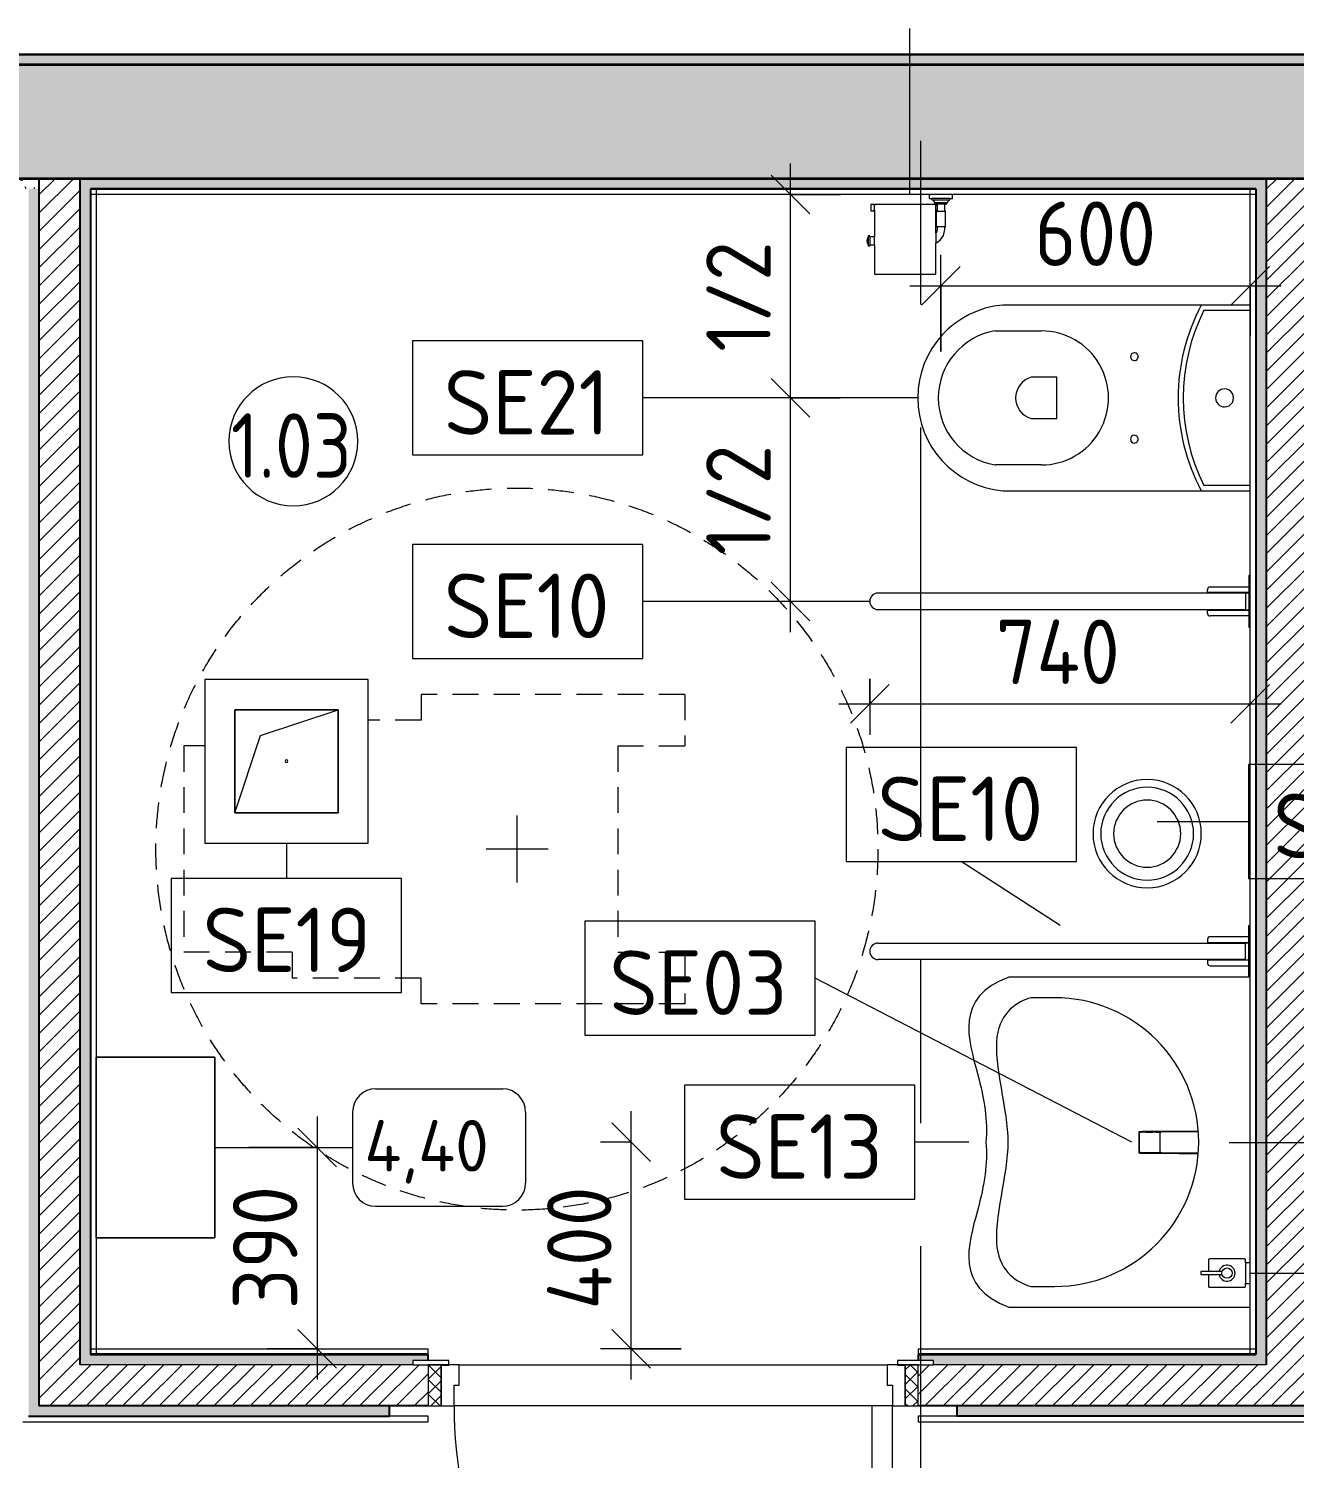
# Model space of a CAD drawing. Header units: millimetres. Extents: x 3991 to 282775, y -8553 to 29560.
# Drawn here: x 6280 to 8734, y 23048 to 25821 of the extents above; entities that cross this region are included whole.
import ezdxf

# ---------------------------------------------------------------- set-up
doc = ezdxf.new("R2010")
doc.units = ezdxf.units.MM
doc.linetypes.add('200_ШТРИХ__ш1_п0_6_', pattern=[80, 50, -30])
doc.linetypes.add('Осевая', pattern=[1587.5, 317.5, -238.125, 793.75, -238.125])
for name, color, linetype, lineweight, true_color in [('0-1', 7, 'Continuous', 9, 0x4994b4), ('A-DETL-GENF-1', 7, 'Continuous', 9, 0x4994b4), ('A-GENM-1', 7, 'Continuous', 9, 0x4994b4), ('A-WALL-1', 7, 'Continuous', 25, 0x3c3c3c), ('A-WALL-2', 7, 'Continuous', 35, 0x3c3c3c), ('A-WALL-FNSH-1', 7, 'Continuous', 15, 0x3c3c3c), ('P-SANR-FIXT-1', 7, 'Continuous', 15, 0x4994b4)]:
    doc.layers.add(name, color=color, linetype=linetype, lineweight=lineweight, true_color=true_color)
for name, color, linetype, lineweight in [('A-ANNO-DIMS', 7, 'Continuous', 9), ('A-ANNO-DIMS-50', 7, 'Continuous', 9), ('A-AREA-IDEN', 7, 'Continuous', 9), ('A-DOOR', 7, 'Continuous', 9), ('A-DOOR-1', 7, 'Continuous', 15), ('A-DOOR-FRAM', 7, 'Continuous', 15), ('A-DOOR-FRAM-1', 7, 'Continuous', 9), ('A-GENM', 7, 'Continuous', 9), ('A-WALL', 7, 'Continuous', 9), ('I-FURN', 7, 'Continuous', 9), ('I-FURN-1', 7, '200_ШТРИХ__ш1_п0_6_', 15), ('I-FURN-2', 7, '200_ШТРИХ__ш1_п0_6_', 9), ('I-FURN-IDEN', 7, 'Continuous', 9), ('I-WALL', 7, 'Continuous', 9), ('P-SANR-FIXT-IDEN', 7, 'Continuous', 9), ('Оси-2', 7, 'Осевая', 9)]:
    doc.layers.add(name, color=color, linetype=linetype, lineweight=lineweight)
doc.styles.add('GOST Common', font='GOST_Common.ttf', dxfattribs={"height": 100})
doc.styles.add('GOST Common_1', font='GOST_Common.ttf', dxfattribs={"height": 125})
doc.styles.add('GOST Common_2', font='GOST_Common.ttf', dxfattribs={"width": 0.9, "height": 125})
doc.styles.add('ISOCPEUR', font='isocpeur.ttf', dxfattribs={"width": 0.9, "height": 125})
doc.dimstyles.new('ISO-2_5_0_9К_БОЛЬШОЙ', dxfattribs={"dimscale": 304.8, "dimtxt": 124.497647, "dimasz": 0.246063, "dimexe": 0.19685, "dimexo": 0.492126, "dimgap": 0, "dimtad": 1, "dimdec": 0, "dimrnd": 10, "dimzin": 0, "dimdsep": 46, "dimtxsty": 'ISOCPEUR', "dimblk1": 'OBLIQUE', "dimblk2": 'OBLIQUE', "dimsah": 1, "dimcen": 0.09, "dimdle": 0.19685, "dimazin": 0, "dimtfac": 1, "dimtdec": 4, "dimtix": 1, "dimtmove": 0, "dimatfit": 3, "dimfxl": 1, "dimtvp": 1, "dimtolj": 1, "dimtzin": 0, "dimarcsym": 2})
pattern_1 = [(45, (0, 0), (-17.67767, 17.67767), [])]
pattern_2 = [(0, (0, 0), (60.96, 15.24), [5.029, -40.691, 5.029, -40.691, -243.84]), (0, (0, 0), (60.96, 15.24), [-91.44, 5.029, -86.411, 5.029, -40.691, -106.68]), (0, (0, 0), (60.96, 15.24), [-228.6, 5.029, -25.451, 5.029, -71.171]), (120, (22.86, 7.62), (-43.678227, 45.172909), [5.029, -40.691, 5.029, -40.691, -243.84]), (120, (22.86, 7.62), (-43.678227, 45.172909), [-91.44, 5.029, -86.411, 5.029, -40.691, -106.68]), (120, (22.86, 7.62), (-43.678227, 45.172909), [-228.6, 5.029, -25.451, 5.029, -71.171]), (240, (30.48, 38.1), (-17.281773, -60.412909), [5.029, -40.691, 5.029, -40.691, -243.84]), (240, (30.48, 38.1), (-17.281773, -60.412909), [-91.44, 5.029, -86.411, 5.029, -40.691, -106.68]), (240, (30.48, 38.1), (-17.281773, -60.412909), [-228.6, 5.029, -25.451, 5.029, -71.171])]

# ---------------------------------------------------------------- blocks, each defined once
blk = doc.blocks.new('110_Дверь_СКБ_1Ст_Внутренняя1 - Д-8т 950x2100h_СУ-31746493-Фрагмент 1_1')
at = {"layer": 'A-DOOR'}
h = blk.add_hatch(dxfattribs=at)
h.set_pattern_fill('FP_9', color=256, style=0, pattern_type=2)
h.set_pattern_definition([(135, (1826.41, 104.685), (-14.14214, -14.14214), []), (225, (1826.41, 104.685), (14.14214, -14.14214), [])])
h.paths.add_polyline_path([(487.5, 40), (462.5, 40), (462.5, -40), (487.5, -40)])
at = {"layer": 'A-DOOR-FRAM-1'}
h = blk.add_hatch(dxfattribs=at)
h.set_pattern_fill('FP_10', color=256, style=0, pattern_type=2)
h.set_pattern_definition([(45, (-296.384, 104.685), (-14.1421, 14.1421), []), (135, (-296.384, 104.685), (-14.1421, -14.1421), [])])
h.paths.add_polyline_path([(-437.5, 40), (-462.5, 40), (-462.5, -40), (-437.5, -40)])
at = {"layer": 'A-DOOR'}
blk.add_arc((-412.5, 40), 850, 360, 90, dxfattribs=at)
at = {"layer": 'A-DOOR-1'}
for p, q in [((-412.5, 890), (-412.5, 40)), ((-372.5, 890), (-412.5, 890)), ((-372.5, 40), (-372.5, 890)), ((-412.5, 40), (-372.5, 40))]:
    blk.add_line(p, q, dxfattribs=at)
at = {"layer": 'A-DOOR-FRAM'}
for p, q in [((-437.5, 40), (-462.5, 40)), ((-462.5, 40), (-462.5, -40)), ((-412.5, 40), (-437.5, 40)), ((-437.5, 40), (-437.5, -40)), ((-437.5, -40), (-437.5, 40)), ((-412.5, 0), (-412.5, 40)), ((437.5, 40), (437.5, 0)), ((462.5, 40), (437.5, 40)), ((462.5, -40), (462.5, 40)), ((487.5, 40), (462.5, 40)), ((462.5, 40), (462.5, -40)), ((487.5, -40), (487.5, 40)), ((-402.5, 0), (-412.5, 0)), ((-402.5, -40), (-402.5, 0)), ((437.5, 0), (427.5, 0)), ((427.5, 0), (427.5, -40)), ((-422.5, -40), (-492.5, -40)), ((-492.5, -40), (-492.5, -48)), ((-492.5, -48), (-422.5, -48)), ((-462.5, -40), (-437.5, -40)), ((-422.5, -39), (-437.5, -39)), ((-437.5, -39), (-437.5, -40)), ((-437.5, -40), (-402.5, -40)), ((-437.5, -40), (-422.5, -40)), ((-422.5, -40), (-422.5, -39)), ((-422.5, -48), (-422.5, -40)), ((427.5, -40), (462.5, -40)), ((462.5, -39), (447.5, -39)), ((447.5, -39), (447.5, -40)), ((447.5, -40), (462.5, -40)), ((517.5, -40), (447.5, -40)), ((447.5, -40), (447.5, -48)), ((447.5, -48), (517.5, -48)), ((462.5, -40), (462.5, -39)), ((462.5, -40), (487.5, -40)), ((517.5, -48), (517.5, -40))]:
    blk.add_line(p, q, dxfattribs=at)
blk = doc.blocks.new('132_МГН_Поручень для унитаза_тип откидной - ПР 1Р-18611699-Фрагмент 1_1')
at = {"layer": 'A-GENM-1'}
for p, q in [((-16, 722), (-16, 9.5)), ((16, 9.5), (16, 722)), ((-28.2, 3), (-28.2, 78)), ((-23.2, 83), (-17, 83)), ((-17, 83), (-17, 3)), ((17, 83), (23.2, 83)), ((17, 3), (17, 83)), ((28.2, 78), (28.2, 3)), ((-50, 3), (-50, 0)), ((50, 3), (-50, 3)), ((-17, 3), (-28.2, 3)), ((-16, 9.5), (-16.6, 8.9)), ((-16.6, 8.9), (-16.6, 4.2)), ((16, 9.5), (-16, 9.5)), ((16, 9.5), (16.6, 8.9)), ((16.6, 8.9), (16.6, 4.2)), ((28.2, 3), (17, 3)), ((50, 0), (50, 3))]:
    blk.add_line(p, q, dxfattribs=at)
for centre, radius, start, end in [((0, 722), 16, 90, 180), ((0, 722), 16, 0, 90), ((-23.2, 78), 5, 90, 180), ((23.2, 78), 5, 0, 90), ((-15.3, 4.2), 1.24, 180, 270), ((15.3, 4.2), 1.24, 270, 360)]:
    blk.add_arc(centre, radius, start, end, dxfattribs=at)
blk = doc.blocks.new('GM_Отверстие прямоугольное _в плите_ - Отверстие-V10-Фрагмент 1_1')
at = {"layer": 'A-GENM'}
for p, q in [((-100, -100), (-100, 100)), ((-100, 100), (100, 100)), ((100, 100), (-100, 100)), ((-100, 100), (-100, -100)), ((-50, 50), (100, 100)), ((100, 100), (100, -100)), ((100, -100), (100, 100)), ((-100, -100), (-50, 50)), ((100, -100), (-100, -100)), ((-100, -100), (100, -100))]:
    blk.add_line(p, q, dxfattribs=at)
for start, end in [(360, 180), (180, 360)]:
    blk.add_arc((0, 0), 2.5, start, end, dxfattribs=at)
blk = doc.blocks.new('FRT_2D_Символ _разворот МГН_1 - D1_4_Символ доступности разворота МГН _360__-18618045-Фрагмент 1_1')
at = {"layer": 'I-FURN'}
for p, q in [((0, 60.4), (0, -59.6)), ((-65, 0), (65, 0))]:
    blk.add_line(p, q, dxfattribs=at)
at = {"layer": 'I-FURN-1'}
for p, q in [((-300, 325.4), (-300, -185.8)), ((-300, 325.4), (-200, 325.4)), ((-200, 195.4), (-200, 325.4)), ((200, 325.4), (300, 325.4)), ((200, 195.4), (200, 325.4)), ((300, 325.4), (300, -185.8)), ((-200, 195.4), (200, 195.4)), ((-300, -185.8), (-250, -185.8)), ((-250, -185.8), (-250, -288.4)), ((300, -185.8), (250, -185.8)), ((250, -185.8), (250, -435.8)), ((200, -435.8), (250, -435.8)), ((200, -435.8), (200, -645.8)), ((-200, -605.4), (-200, -645.8)), ((-200, -645.8), (200, -645.8))]:
    blk.add_line(p, q, dxfattribs=at)
at = {"layer": 'I-FURN-2'}
blk.add_circle((0, 0), 700, dxfattribs=at)
blk = doc.blocks.new('WC Seat_2 with Cistern-Wall Based - SE21-33486978-Фрагмент 1_1')
at = {"layer": 'P-SANR-FIXT-1'}
for p, q in [((-5, 410.5), (-5, 500.5)), ((255, 500.5), (255, 410.5)), ((-55, 485.5), (-55, 100.5)), ((305, 100.5), (305, 485.5)), ((85, 430.5), (85, 380.5)), ((165, 380.5), (165, 430.5)), ((85, 380.5), (165, 380.5)), ((-55, 100.5), (-55, 5.5)), ((-45, 5.5), (-45, 95.6)), ((295, 95.6), (295, 5.5)), ((305, 5.5), (305, 100.5))]:
    blk.add_line(p, q, dxfattribs=at)
for centre, radius, start, end in [((125, 469.8), 180.7, 4.9791, 175.0209), ((125, 478.7), 131.8, 9.5273, 170.4727), ((125, 418.8), 41.7, 16.2602, 163.7398), ((125, 410.5), 130, 180, 360), ((45, 230.5), 7.5, 0, 180), ((45, 230.5), 7.5, 180, 360), ((205, 230.5), 7.5, 0, 180), ((205, 230.5), 7.5, 180, 360), ((125, -237), 382.5, 61.9275, 118.0725), ((125, -247), 382.5, 63.6122, 116.3878), ((125, 55.5), 17.5, 0, 180), ((125, 55.5), 17.5, 180, 360)]:
    blk.add_arc(centre, radius, start, end, dxfattribs=at)
blk = doc.blocks.new('мусорная корзина - Round_ Metal-30590745-Фрагмент 1_1')
at = {"layer": 'P-SANR-FIXT-1'}
for radius, start, end in [(105, 0, 180), (90, 360, 180), (65, 0, 180), (105, 180, 360), (90, 180, 360), (65, 180, 360)]:
    blk.add_arc((0, 0), radius, start, end, dxfattribs=at)
blk = doc.blocks.new('TOY_Диспансер мыло - Дозатор Elegance new 11654 019001 хром-30593950-Фрагмент 1_1')
at = {"layer": 'A-GENM-1'}
for p, q in [((97.5, 84.7), (97.5, 17)), ((122.2, 86.7), (99.5, 86.7)), ((122.2, 86.7), (102.9, 86.7)), ((127.9, 101.6), (122.2, 101.6)), ((122.2, 101.6), (122.2, 86.7)), ((122.2, 87.7), (122.2, 60.3)), ((127.9, 86.7), (127.9, 101.6)), ((127.9, 60.3), (127.9, 87.7)), ((146.9, 86.7), (127.9, 86.7)), ((150.5, 86.7), (127.9, 86.7)), ((152.5, 17), (152.5, 84.7)), ((99.5, 15), (105, 15)), ((145, 15), (105, 15)), ((105, 15), (105, 5.5)), ((145, 5.5), (145, 15)), ((145, 15), (150.5, 15))]:
    blk.add_line(p, q, dxfattribs=at)
blk.add_circle((125, 50.7), 10, dxfattribs=at)
for centre, radius, start, end in [((99.5, 84.7), 2, 90, 180), ((150.5, 84.7), 2, 360, 90), ((125, 50.7), 15.7, 100.4353, 79.365), ((99.5, 17), 2, 180, 270), ((150.5, 17), 2, 270, 360)]:
    blk.add_arc(centre, radius, start, end, dxfattribs=at)
blk = doc.blocks.new('смеситель для раковины - Default-30607276-Фрагмент 1_1')
at = {"layer": '0-1'}
for p, q in [((-20.4, -97.4), (-20.3, -110)), ((20.3, -110), (20.4, -97.4)), ((-19.8, -111.8), (19.8, -111.8)), ((-19.8, -151.6), (19.7, -151.6))]:
    blk.add_line(p, q, dxfattribs=at)
at = {"layer": '0-1', "flags": 128}
for points in [[(-21.1, -37.8), (-21.1, -63.3), (-21.1, -93.2)], [(21.1, -37.8), (21, -77.4), (21, -111.4)], [(20.8, -150.6), (20.7, -150.2), (20.7, -148.7), (20.8, -147.4), (20.8, -146.2), (20.9, -129.6), (21.1, -62.9), (21.1, -88)], [(-20.7, -150.6), (-20.7, -150.2), (-20.7, -149.2), (-20.7, -148.3), (-20.7, -146.9), (-20.7, -145.4), (-20.8, -134.7), (-21.1, -93.2)], [(20.9, -146.2), (20.9, -147.7), (20.8, -148.8), (20.8, -149.8), (20.8, -150.4), (20.7, -151.2), (20.5, -151.4), (20.3, -151.5), (20.1, -151.6), (19.7, -151.6)]]:
    blk.add_lwpolyline(points, dxfattribs=at)
at = {"layer": 'P-SANR-FIXT-1'}
for p, q in [((-21, -151.6), (-21, -37.8)), ((21, -37.8), (21, -151.6)), ((20, -108.6), (20, -111.3)), ((-19.8, -111.9), (-19.7, -144)), ((19.7, -144), (19.8, -111.9)), ((20, -126.2), (19.9, -131)), ((19.9, -133.6), (19.9, -136.7)), ((20, -113.5), (20, -115.7)), ((21, -151.6), (-21, -151.6)), ((19.9, -140.7), (19.9, -143.1))]:
    blk.add_line(p, q, dxfattribs=at)
at = {"layer": 'P-SANR-FIXT-1', "flags": 128}
for points in [[(-21.1, -88.1), (-20.9, -138.9), (-20.9, -145.3), (-20.8, -150.2), (-20.7, -149.4), (-20.7, -143.7), (-20.8, -118.3), (-21, -67.6), (-21.1, -42.2), (-21.1, -37.8)], [(21.1, -37.8), (21.1, -42.2), (21, -67.6), (20.8, -118.3), (20.7, -143.7), (20.7, -149.4), (20.8, -150.2), (20.9, -145.3), (20.9, -138.9), (21.1, -88.1)], [(-20, -119.8), (-20, -111), (-20, -109.4)], [(-19.9, -138.3), (-19.9, -133.8), (-19.9, -125.8)], [(20, -117.9), (20, -119.9), (20, -123.6)]]:
    blk.add_lwpolyline(points, dxfattribs=at)
at = {"layer": 'P-SANR-FIXT-1'}
for centre, major_axis, ratio, start_param, end_param in [((-19.8, -109.7), (0.5, 0.002), 0.095848, 1.570429, 2.347364), ((19.8, -109.7), (-0.5, 0.002), 0.095846, 3.935935, 4.712983)]:
    blk.add_ellipse(centre, major_axis=major_axis, ratio=ratio, start_param=start_param, end_param=end_param, dxfattribs=at)
for points, knots in [([(-21.4, -37.6), (-21.4, -38.2), (-21.4, -39.9), (-21.3, -42.6), (-21.3, -45.9), (-21.3, -49.3), (-21.3, -52.8), (-21.2, -55.7), (-21.2, -58), (-21.2, -59.8), (-21.2, -61.5), (-21.2, -63.9), (-21.2, -66.8), (-21.2, -70.4), (-21.2, -73.9), (-21.1, -77.5), (-21.1, -82.2), (-21.1, -85.7), (-21.1, -88.1)], [0.3936565, 0.3936565, 0.3936565, 0.3936565, 0.4166667, 0.4583333, 0.5, 0.5416667, 0.5833333, 0.625, 0.6458333, 0.6666667, 0.6875, 0.7083333, 0.75, 0.7916667, 0.8333333, 0.875, 0.9166667, 1, 1, 1, 1]), ([(-20.9, -37.8), (-20.9, -38.4), (-20.9, -39.8), (-20.9, -41.4), (-20.8, -42.8), (-20.8, -44.1), (-20.8, -45.8), (-20.8, -48.6), (-20.7, -53.5), (-20.6, -60.7), (-20.6, -68.9), (-20.5, -76.5), (-20.5, -85.7), (-20.4, -92.7), (-20.4, -97.4)], [0.25, 0.25, 0.25, 0.25, 0.2777778, 0.3055556, 0.3194444, 0.3333333, 0.3611111, 0.3888889, 0.4444444, 0.5555556, 0.6666667, 0.75, 0.8333333, 1, 1, 1, 1]), ([(20.4, -97.4), (20.4, -91.1), (20.5, -81.8), (20.6, -69.7), (20.7, -60), (20.7, -52.6), (20.8, -47.4), (20.8, -45.2), (20.8, -43.5), (20.9, -41.8), (20.9, -40), (20.9, -38.5), (20.9, -37.9)], [0, 0, 0, 0, 0.2222222, 0.3333333, 0.4444444, 0.5833333, 0.6180556, 0.6527778, 0.6701389, 0.6875, 0.7222222, 0.7487078, 0.7487078, 0.7487078, 0.7487078]), ([(21.1, -88.1), (21.1, -85.1), (21.1, -80.6), (21.2, -74.5), (21.2, -69.9), (21.2, -65.1), (21.2, -60), (21.2, -55.1), (21.3, -50.9), (21.3, -47.5), (21.3, -44.7), (21.3, -42.6), (21.4, -41), (21.4, -39.8), (21.4, -38.7), (21.4, -38), (21.4, -37.7)], [0, 0, 0, 0, 0.0714286, 0.1071429, 0.1428571, 0.1785714, 0.2142857, 0.25, 0.2857143, 0.3214286, 0.3571429, 0.3928571, 0.4107143, 0.4285714, 0.4464286, 0.4642857, 0.4642857, 0.4642857, 0.4642857]), ([(-19.8, -109.7), (-19.8, -110.1), (-19.8, -110.9), (-19.8, -111.7), (-19.8, -111.8), (-19.8, -111.8)], [0, 0, 0, 0, 0.2, 0.4, 0.5304452, 0.5304452, 0.5304452, 0.5304452]), ([(19.8, -111.8), (19.8, -111.8), (19.8, -111.7), (19.8, -110.9), (19.8, -110.1), (19.8, -109.7)], [0.4695252, 0.4695252, 0.4695252, 0.4695252, 0.6, 0.8, 1, 1, 1, 1]), ([(-19.8, -151.6), (-19.8, -151.6), (-19.8, -151.4), (-19.8, -149.9), (-19.9, -148), (-19.9, -147.3)], [0.5274141, 0.5274141, 0.5274141, 0.5274141, 0.6, 0.8, 0.9038771, 0.9038771, 0.9038771, 0.9038771]), ([(-19.7, -144), (-19.7, -145.5), (-19.7, -148.5), (-19.7, -151.2), (-19.7, -151.6), (-19.8, -151.6)], [0, 0, 0, 0, 0.2, 0.4, 0.5271653, 0.5271653, 0.5271653, 0.5271653]), ([(19.7, -151.6), (19.7, -151.6), (19.7, -151.6), (19.7, -151.2), (19.7, -150), (19.7, -148.3), (19.7, -146.2), (19.7, -144.8), (19.7, -144)], [0.4725879, 0.4725879, 0.4725879, 0.4725879, 0.5, 0.6, 0.7, 0.8, 0.9, 1, 1, 1, 1]), ([(19.9, -147.4), (19.9, -148), (19.8, -149.3), (19.8, -150.7), (19.8, -151.5), (19.8, -151.6), (19.7, -151.6)], [0.1, 0.1, 0.1, 0.1, 0.2, 0.3, 0.4, 0.4724791, 0.4724791, 0.4724791, 0.4724791])]:
    blk.add_open_spline(points, degree=3, knots=knots, dxfattribs=at)
for points in [[(-20.8, -88.2), (-20.7, -88.2), (-20.6, -88.2), (-20.5, -88.2)], [(-19.8, -110.9), (-19.8, -110.6), (-19.8, -110.3), (-19.8, -110)], [(19.8, -110), (19.8, -110.3), (19.8, -110.6), (19.8, -110.9)], [(20.7, -87.3), (20.7, -87.4), (20.7, -87.5), (20.6, -87.8), (20.5, -87.9), (20.5, -88)], [(-19.8, -111.8), (-19.8, -111.8), (-19.8, -111.8), (-19.8, -111.8)], [(19.8, -111.8), (19.8, -111.8), (19.8, -111.8), (19.8, -111.8)]]:
    blk.add_open_spline(points, degree=3, dxfattribs=at)
blk = doc.blocks.new('SND_Умывальник МГН_Jika - гибкая подводка_ 640х550х165 PN6_3_ ХВ_ГВ накидная гайка BP DN15_ К-гл_кон_ П DN 50-30756074-Фрагмент 1_1')
at = {"layer": 'P-SANR-FIXT-1'}
for p, q in [((-320, 468), (-320, 0)), ((320, 0), (320, 468)), ((-280, 425), (-280, 380)), ((280, 380), (280, 425))]:
    blk.add_line(p, q, dxfattribs=at)
blk.add_arc((0, 380), 280, 180, 360, dxfattribs=at)
for points, knots in [([(0, 512.9), (-41.2, 508.8), (-131.1, 523.5), (-281.1, 574.8), (-320, 468)], [-0.715552, -0.715552, -0.715552, -0.715552, -0.3972744, 0, 0, 0, 0]), ([(320, 468), (281.1, 574.8), (131.1, 523.5), (41.2, 508.8), (0, 512.9)], [-0.715552, -0.715552, -0.715552, -0.715552, -0.3182776, 0, 0, 0, 0]), ([(0, 470), (-61.7, 470), (-229.3, 523.4), (-272.8, 450.8), (-280, 425)], [0, 0, 0, 0, 0.3523534, 0.6664917, 0.6664917, 0.6664917, 0.6664917]), ([(280, 425), (272.8, 450.8), (229.3, 523.4), (61.7, 470), (0, 470)], [0, 0, 0, 0, 0.3141383, 0.6664917, 0.6664917, 0.6664917, 0.6664917])]:
    blk.add_open_spline(points, degree=3, knots=knots, dxfattribs=at)
blk = doc.blocks.new('132_МГН_Поручень для унитаза_тип откидной - ПР 1Р-18619933-Фрагмент 1_1')
at = {"layer": 'A-GENM-1'}
for p, q in [((-50, -3), (-50, 0)), ((50, 0), (50, -3)), ((50, -3), (-50, -3)), ((-17, -3), (-28.2, -3)), ((-28.2, -3), (-28.2, -78)), ((-17, -83), (-17, -3)), ((-16.6, -8.9), (-16.6, -4.2)), ((-16, -9.5), (-16.6, -8.9)), ((-16, -722), (-16, -9.5)), ((16, -9.5), (-16, -9.5)), ((16, -9.5), (16.6, -8.9)), ((16, -9.5), (16, -722)), ((16.6, -8.9), (16.6, -4.2)), ((28.2, -3), (17, -3)), ((17, -3), (17, -83)), ((28.2, -78), (28.2, -3)), ((-23.2, -83), (-17, -83)), ((17, -83), (23.2, -83))]:
    blk.add_line(p, q, dxfattribs=at)
for centre, radius, start, end in [((-15.3, -4.2), 1.24, 90, 180), ((15.3, -4.2), 1.24, 0, 90), ((-23.2, -78), 5, 180, 270), ((23.2, -78), 5, 270, 360), ((0, -722), 16, 180, 270), ((0, -722), 16, 270, 360)]:
    blk.add_arc(centre, radius, start, end, dxfattribs=at)
blk = doc.blocks.new('Plumbing_Drainage_hansgrohe_56248XXX-RainDrain-Point-Complete-set-po - 800 Stainless Steel Optic-30807005-Фрагмент 1_1')
at = {"layer": 'A-DETL-GENF-1'}
for p, q in [((158.5, 158.5), (-158.5, 158.5)), ((-158.5, 158.5), (-158.5, -158.5)), ((158.5, -158.5), (158.5, 158.5)), ((-158.5, -158.5), (158.5, -158.5))]:
    blk.add_line(p, q, dxfattribs=at)
blk = doc.blocks.new('Sanitary_Toilet-Accessories_Gessi_Wall-mounted-paper-roll-holder-65449 - Chrome-30916167-Фрагмент 1_1')
at = {"layer": 'A-DETL-GENF-1'}
for p, q in [((7913, 25479.3), (7913, 25467.3)), ((7919.5, 25479.3), (7913, 25479.3)), ((7919.5, 25477.3), (7919.5, 25479.3)), ((7919.5, 25477.3), (7919.5, 25469.3)), ((7920.5, 25477.3), (7919.5, 25477.3)), ((7920.5, 25479.3), (7920.5, 25477.3)), ((8039.5, 25479.3), (7920.5, 25479.3)), ((7920.5, 25469.3), (7920.5, 25477.3)), ((8026.5, 25499), (8026.5, 25491)), ((8026.5, 25491), (8031.5, 25491)), ((8066.5, 25491), (8031.5, 25491)), ((8031.5, 25491), (8031.5, 25488.5)), ((8031.5, 25488.5), (8066.5, 25488.5)), ((8031.5, 25488.5), (8033.2, 25487.8)), ((8033.2, 25487.8), (8034.7, 25486.4)), ((8034.7, 25486.4), (8035.7, 25484.5)), ((8035.7, 25484.5), (8036, 25482.5)), ((8036, 25482.5), (8038, 25482.5)), ((8060, 25482.5), (8038, 25482.5)), ((8038, 25482.5), (8038, 25480)), ((8038, 25480), (8041.5, 25480)), ((8058, 25480), (8039.5, 25480)), ((8039.5, 25477.3), (8039.5, 25479.3)), ((8039.5, 25469.3), (8039.5, 25477.3)), ((8041.5, 25477.3), (8039.5, 25477.3)), ((8041.5, 25480), (8041.5, 25477.3)), ((8041.5, 25477.3), (8041.5, 25469.3)), ((8056.5, 25480), (8060, 25480)), ((8056.5, 25466.5), (8056.5, 25480)), ((8060, 25482.5), (8062, 25482.5)), ((8060, 25480), (8060, 25482.5)), ((8062, 25482.5), (8062.3, 25484.5)), ((8062.3, 25484.5), (8063.3, 25486.4)), ((8063.3, 25486.4), (8064.8, 25487.8)), ((8064.8, 25487.8), (8066.5, 25488.5)), ((8066.5, 25491), (8071.5, 25491)), ((8066.5, 25488.5), (8066.5, 25491)), ((8071.5, 25491), (8071.5, 25499)), ((7913, 25467.3), (7919.5, 25467.3)), ((7919.5, 25469.3), (7920.5, 25469.3)), ((7919.5, 25467.3), (7919.5, 25469.3)), ((7920.5, 25469.3), (7920.5, 25416.5)), ((8039.5, 25424.1), (8039.5, 25469.3)), ((8039.5, 25469.3), (8041.5, 25469.3)), ((8040, 25466.5), (8040, 25436.5)), ((8041.5, 25466.5), (8040, 25466.5)), ((8041.5, 25469.3), (8041.5, 25466.5)), ((8041.5, 25466.5), (8056.5, 25466.5)), ((8058, 25466.5), (8056.5, 25466.5)), ((8058, 25436.5), (8058, 25466.5)), ((8040.4, 25425.5), (8039.5, 25424.1)), ((8039.5, 25424.1), (8039.5, 25404.6)), ((8040, 25436.5), (8041.5, 25436.5)), ((8041.5, 25431), (8040.4, 25425.5)), ((8056.5, 25436.5), (8041.5, 25436.5)), ((8041.5, 25436.5), (8041.5, 25431)), ((8054.3, 25419.7), (8056.5, 25431)), ((8056.5, 25436.5), (8058, 25436.5)), ((8056.5, 25431), (8056.5, 25436.5)), ((7906.1, 25413), (7905.5, 25409)), ((7905.5, 25409), (7906.1, 25405)), ((7908, 25416.5), (7906.1, 25413)), ((7906.1, 25405), (7908, 25401.5)), ((7908, 25418.5), (7908, 25416.5)), ((7911.5, 25418.5), (7908, 25418.5)), ((7908, 25416.5), (7908, 25401.5)), ((7908, 25401.5), (7908, 25399.5)), ((7908, 25399.5), (7911.5, 25399.5)), ((7911.5, 25416.5), (7911.5, 25418.5)), ((7911.5, 25416.5), (7911.5, 25401.5)), ((7920.5, 25416.5), (7911.5, 25416.5)), ((7911.5, 25401.5), (7920.5, 25401.5)), ((7911.5, 25399.5), (7911.5, 25401.5)), ((7920.5, 25401.5), (7920.5, 25416.5)), ((7920.5, 25401.5), (7920.5, 25344.4)), ((8039.5, 25404.6), (8047.9, 25410.1)), ((8039.5, 25344.4), (8039.5, 25404.6)), ((8047.9, 25410.1), (8054.3, 25419.7)), ((7920.5, 25344.4), (7921.8, 25344.3)), ((7921.8, 25344.3), (8037.9, 25344.3)), ((8037.9, 25344.3), (8039.5, 25344.4))]:
    blk.add_line(p, q, dxfattribs=at)
blk = doc.blocks.new('DIMBLOCK2-Фрагмент 1_1')
at = {"layer": 'A-ANNO-DIMS-50'}
for p, q in [((6839.5, 23711), (6839.5, 23201)), ((6707.2, 23651), (6899.5, 23651)), ((6839.5, 23651), (6707.2, 23651)), ((6742.5, 23261), (6899.5, 23261)), ((6839.5, 23261), (6742.5, 23261))]:
    blk.add_line(p, q, dxfattribs=at)
at = {"layer": 'A-ANNO-DIMS-50', "lineweight": 20}
for p, q in [((6839.5, 23651), (6802, 23688.5)), ((6839.5, 23651), (6877, 23613.5)), ((6839.5, 23261), (6802, 23298.5)), ((6839.5, 23261), (6877, 23223.5))]:
    blk.add_line(p, q, dxfattribs=at)
at = {"layer": 'A-ANNO-DIMS-50', "color": 0, "insert": (6676.2, 23337.5), "char_height": 125, "width": 284.429, "attachment_point": 1, "rotation": 90, "line_spacing_factor": 1.149209, "style": 'ISOCPEUR'}
blk.add_mtext('390', dxfattribs=at)
blk = doc.blocks.new('_Oblique')
at = {"color": 0, "linetype": 'ByBlock', "lineweight": -2}
blk.add_line((-0.5, -0.5), (0.5, 0.5), dxfattribs=at)
blk = doc.blocks.new('Марка_Мебель - В прямоуг_Balcon_Марка-25523697-Фрагмент 1_1')
at = {"layer": 'I-FURN-IDEN'}
for p, q in [((-2.455, 2.278), (2.455, 2.278)), ((-3.355, 1.378), (-3.355, -1.384)), ((3.355, 1.378), (3.355, -1.378)), ((-2.461, -2.278), (2.455, -2.278))]:
    blk.add_line(p, q, dxfattribs=at)
for centre, radius, start, end in [((-2.455, 1.378), 0.9, 90, 180), ((2.455, 1.378), 0.9, 0, 90), ((-2.461, -1.384), 0.893, 180, 270), ((2.455, -1.378), 0.9, 270, 0)]:
    blk.add_arc(centre, radius, start, end, dxfattribs=at)
blk = doc.blocks.new('М_сантехническая_рамка1 - В рамке-30590747-Фрагмент 1_1')
at = {"layer": 'P-SANR-FIXT-IDEN'}
for p, q in [((4.293, 2.24), (-4.639, 2.24)), ((-4.639, 2.24), (-4.639, -2.178)), ((4.293, -2.178), (4.293, 2.24)), ((-4.639, -2.178), (4.293, -2.178))]:
    blk.add_line(p, q, dxfattribs=at)
blk = doc.blocks.new('DIMBLOCK3-Фрагмент 1_1')
at = {"layer": 'A-ANNO-DIMS-50', "lineweight": 20}
for p, q in [((7757.3, 25104.5), (7719.8, 25142)), ((7757.3, 25104.5), (7794.8, 25067)), ((7757.3, 24710), (7719.8, 24747.5)), ((7757.3, 24710), (7794.8, 24672.5))]:
    blk.add_line(p, q, dxfattribs=at)
at = {"layer": 'A-ANNO-DIMS-50'}
for p, q in [((7853.9, 25104.5), (7697.3, 25104.5)), ((7757.3, 24650), (7757.3, 25104.5)), ((7757.3, 25104.5), (7853.9, 25104.5)), ((7761, 24710), (7697.3, 24710)), ((7757.3, 24710), (7761, 24710))]:
    blk.add_line(p, q, dxfattribs=at)
at = {"layer": 'A-ANNO-DIMS-50', "color": 0, "insert": (7594, 24799.5), "char_height": 125, "width": 258.572, "attachment_point": 1, "rotation": 90, "line_spacing_factor": 1.149209, "style": 'ISOCPEUR'}
blk.add_mtext('1/2', dxfattribs=at)
blk = doc.blocks.new('DIMBLOCK4-Фрагмент 1_1')
at = {"layer": 'A-ANNO-DIMS-50', "lineweight": 20}
for p, q in [((7757.3, 25499), (7719.8, 25536.5)), ((7757.3, 25499), (7794.8, 25461.5)), ((7757.3, 25104.5), (7719.8, 25142)), ((7757.3, 25104.5), (7794.8, 25067))]:
    blk.add_line(p, q, dxfattribs=at)
at = {"layer": 'A-ANNO-DIMS-50'}
for p, q in [((7757.3, 25104.5), (7757.3, 25559)), ((7854.3, 25499), (7697.3, 25499)), ((7757.3, 25499), (7854.3, 25499)), ((7853.9, 25104.5), (7697.3, 25104.5)), ((7757.3, 25104.5), (7853.9, 25104.5))]:
    blk.add_line(p, q, dxfattribs=at)
at = {"layer": 'A-ANNO-DIMS-50', "color": 0, "insert": (7594, 25194), "char_height": 125, "width": 258.572, "attachment_point": 1, "rotation": 90, "line_spacing_factor": 1.149209, "style": 'ISOCPEUR'}
blk.add_mtext('1/2', dxfattribs=at)
blk = doc.blocks.new('Марка_Помещения - Номер-25198446-Фрагмент 1_1')
at = {"layer": 'A-AREA-IDEN'}
for start, end in [(360, 180), (180, 360)]:
    blk.add_arc((0, 0), 2.5, start, end, dxfattribs=at)
blk = doc.blocks.new('DIMBLOCK5-Фрагмент 1_1')
at = {"layer": 'A-ANNO-DIMS-50'}
for p, q in [((8649, 24510), (8649, 24571.4)), ((7911, 24560), (7911, 24451.4)), ((7911, 24511.4), (7911, 24560)), ((7851, 24511.4), (8709, 24511.4)), ((8649, 24511.4), (8649, 24510))]:
    blk.add_line(p, q, dxfattribs=at)
at = {"layer": 'A-ANNO-DIMS-50', "lineweight": 20}
for p, q in [((7911, 24511.4), (7948.5, 24548.9)), ((8649, 24511.4), (8686.5, 24548.9)), ((7911, 24511.4), (7873.5, 24473.9)), ((8649, 24511.4), (8611.5, 24473.9))]:
    blk.add_line(p, q, dxfattribs=at)
at = {"layer": 'A-ANNO-DIMS-50', "color": 0, "insert": (8155.5, 24674.7), "char_height": 125, "width": 298.794, "attachment_point": 1, "line_spacing_factor": 1.149209, "style": 'ISOCPEUR'}
blk.add_mtext('740', dxfattribs=at)
blk = doc.blocks.new('DIMBLOCK6-Фрагмент 1_1')
at = {"layer": 'A-ANNO-DIMS-50'}
for p, q in [((7448.7, 23201), (7448.7, 23721.6)), ((7449, 23661.6), (7388.7, 23661.6)), ((7448.7, 23661.6), (7449, 23661.6)), ((7545.6, 23261), (7388.7, 23261)), ((7448.7, 23261), (7545.6, 23261))]:
    blk.add_line(p, q, dxfattribs=at)
at = {"layer": 'A-ANNO-DIMS-50', "lineweight": 20}
for p, q in [((7448.7, 23661.6), (7411.2, 23699.1)), ((7448.7, 23661.6), (7486.2, 23624.1)), ((7448.7, 23261), (7411.2, 23298.5)), ((7448.7, 23261), (7486.2, 23223.5))]:
    blk.add_line(p, q, dxfattribs=at)
at = {"layer": 'A-ANNO-DIMS-50', "color": 0, "insert": (7285.4, 23336.8), "char_height": 125, "width": 298.794, "attachment_point": 1, "rotation": 90, "line_spacing_factor": 1.149209, "style": 'ISOCPEUR'}
blk.add_mtext('400', dxfattribs=at)
blk = doc.blocks.new('DIMBLOCK7-Фрагмент 1_1')
at = {"layer": 'A-ANNO-DIMS-50'}
for p, q in [((8049, 25194.3), (8049, 25382.1)), ((8649, 25225.1), (8649, 25382.1)), ((7989, 25322.1), (8709, 25322.1)), ((8049, 25322.1), (8049, 25194.3)), ((8649, 25322.1), (8649, 25225.1))]:
    blk.add_line(p, q, dxfattribs=at)
at = {"layer": 'A-ANNO-DIMS-50', "lineweight": 20}
for p, q in [((8049, 25322.1), (8086.5, 25359.6)), ((8649, 25322.1), (8686.5, 25359.6)), ((8049, 25322.1), (8011.5, 25284.6)), ((8649, 25322.1), (8611.5, 25284.6))]:
    blk.add_line(p, q, dxfattribs=at)
at = {"layer": 'A-ANNO-DIMS-50', "color": 0, "insert": (8230.5, 25485.4), "char_height": 125, "width": 284.429, "attachment_point": 1, "line_spacing_factor": 1.149209, "style": 'ISOCPEUR'}
blk.add_mtext('600', dxfattribs=at)

msp = doc.modelspace()

# ---------------------------------------------------------------- hatches: boundary and pattern name
at = {"layer": 'I-WALL'}
h = msp.add_hatch(dxfattribs=at)
h.set_pattern_fill('FP_13', color=256, style=0, pattern_type=2)
h.set_pattern_definition(pattern_2)
h.paths.add_polyline_path([(9500, 25750), (9500, 25770), (5714.7, 25770), (5714.7, 25750), (9204, 25750)])
h = msp.add_hatch(dxfattribs=at)
h.set_pattern_fill('FP_4', color=256, style=0, pattern_type=2)
h.set_pattern_definition([(45, (0, 0), (-28.51196, 28.51196), []), (45, (28.51, 0), (-28.51196, 28.51196), [50.403, -10.081, 1.676, -8.404])])
h.paths.add_polyline_path([(9510, 25530), (9710, 25530), (9710, 25750), (5714.7, 25750), (5714.7, 25530), (9204, 25530)])
h = msp.add_hatch(dxfattribs=at)
h.set_pattern_fill('FP_13', color=256, style=0, pattern_type=2)
h.set_pattern_definition(pattern_2)
h.paths.add_polyline_path([(6280, 25510), (6300, 25510), (6300, 25530), (5714.7, 25530), (5714.7, 25510), (6269, 25510)])
h = msp.add_hatch(dxfattribs=at)
h.set_pattern_fill('FP_13', color=256, style=0, pattern_type=2)
h.set_pattern_definition(pattern_2)
h.paths.add_polyline_path([(6300, 23130), (6300, 25510), (6280, 25510), (6280, 23130)])
h = msp.add_hatch(dxfattribs=at)
h.set_pattern_fill('FP_1', color=256, style=0, pattern_type=2)
h.set_pattern_definition(pattern_1)
h.paths.add_polyline_path([(6380, 23150), (6380, 25530), (6300, 25530), (6300, 23150)])
h = msp.add_hatch(dxfattribs=at)
h.set_pattern_fill('FP_13', color=256, style=0, pattern_type=2)
h.set_pattern_definition(pattern_2)
h.paths.add_polyline_path([(6400, 23250), (6400, 25530), (6380, 25530), (6380, 23250)])
h = msp.add_hatch(dxfattribs=at)
h.set_pattern_fill('FP_13', color=256, style=0, pattern_type=2)
h.set_pattern_definition(pattern_2)
h.paths.add_polyline_path([(8660, 25510), (8680, 25510), (8680, 25530), (6400, 25530), (6400, 25510), (8659, 25510)])
h = msp.add_hatch(dxfattribs=at)
h.set_pattern_fill('FP_13', color=256, style=0, pattern_type=2)
h.set_pattern_definition(pattern_2)
h.paths.add_polyline_path([(8680, 23250), (8680, 25510), (8660, 25510), (8660, 23250)])
h = msp.add_hatch(dxfattribs=at)
h.set_pattern_fill('FP_1', color=256, style=0, pattern_type=2)
h.set_pattern_definition(pattern_1)
h.paths.add_polyline_path([(8760, 23230), (8760, 25530), (8680, 25530), (8680, 23230)])
h = msp.add_hatch(dxfattribs=at)
h.set_pattern_fill('FP_13', color=256, style=0, pattern_type=2)
h.set_pattern_definition(pattern_2)
h.paths.add_polyline_path([(8680, 23230), (8680, 23250), (8005, 23250), (8005, 23238), (8035, 23238), (8035, 23230), (8536, 23230)])
h.paths.add_polyline_path([(7025, 23230), (7025, 23238), (7055, 23238), (7055, 23250), (6380, 23250), (6380, 23230), (6532.2, 23230)])
h = msp.add_hatch(dxfattribs=at)
h.set_pattern_fill('FP_1', color=256, style=0, pattern_type=2)
h.set_pattern_definition(pattern_1)
h.paths.add_polyline_path([(8910, 23150), (8910, 23230), (8005, 23230), (8005, 23150), (8870, 23150)])
h.paths.add_polyline_path([(7025, 23150), (7055, 23150), (7055, 23230), (6380, 23230), (6380, 23150), (6532.2, 23150)])
h = msp.add_hatch(dxfattribs=at)
h.set_pattern_fill('FP_13', color=256, style=0, pattern_type=2)
h.set_pattern_definition(pattern_2)
h.paths.add_polyline_path([(8910, 23130), (8910, 23150), (8080, 23150), (8080, 23130), (8890, 23130)])
h.paths.add_polyline_path([(6980, 23130), (6980, 23150), (6300, 23150), (6300, 23130), (6532.2, 23130)])

# ---------------------------------------------------------------- linework, layer by layer
at = {"layer": 'A-WALL'}
for p, q in [((7025, 23230), (6380, 23230)), ((8680, 23230), (8035, 23230))]:
    msp.add_line(p, q, dxfattribs=at)
at = {"layer": 'A-WALL-1'}
for p, q in [((9500, 25770), (5714.7, 25770)), ((6300, 25530), (6300, 23150)), ((6380, 23230), (6380, 25530)), ((8660, 25510), (6400, 25510)), ((6400, 25510), (6400, 23250)), ((8660, 25510), (8660, 23250)), ((8680, 25530), (8680, 23230)), ((6400, 23250), (7055, 23250)), ((7055, 23238), (7055, 23250)), ((8005, 23250), (8005, 23238)), ((8005, 23250), (8660, 23250)), ((7055, 23150), (6300, 23150)), ((6980, 23130), (6980, 23150)), ((8910, 23150), (8005, 23150)), ((8080, 23150), (8080, 23130)), ((6280, 23130), (6980, 23130)), ((8890, 23130), (8080, 23130))]:
    msp.add_line(p, q, dxfattribs=at)
at = {"layer": 'A-WALL-2'}
for p, q in [((9710, 25750), (5714.7, 25750)), ((5714.7, 25530), (9710, 25530))]:
    msp.add_line(p, q, dxfattribs=at)
at = {"layer": 'A-WALL-FNSH-1'}
for p, q in [((9731, 25771), (5714.7, 25771)), ((6401, 25509), (8659, 25509)), ((6401, 23251), (6401, 25509)), ((8659, 25509), (8659, 23251)), ((7055, 23251), (6401, 23251)), ((7055, 23250), (7055, 23251)), ((8659, 23251), (8005, 23251)), ((8005, 23251), (8005, 23250)), ((7055, 23130), (6980, 23130)), ((7055, 23119), (7055, 23130)), ((8080, 23130), (8005, 23130)), ((8005, 23130), (8005, 23119)), ((6269, 23119), (7055, 23119)), ((8005, 23119), (8889, 23119))]:
    msp.add_line(p, q, dxfattribs=at)
at = {"layer": 'I-FURN'}
for p, q in [((6641, 23826), (6411, 23826)), ((6411, 23476), (6411, 23826)), ((6411, 23826), (6641, 23826)), ((6641, 23476), (6641, 23826)), ((6641, 23826), (6641, 23476)), ((6411, 23476), (6641, 23476)), ((6641, 23476), (6411, 23476))]:
    msp.add_line(p, q, dxfattribs=at)
at = {"layer": 'I-FURN-IDEN'}
msp.add_line((6641, 23651), (6908.2, 23651), dxfattribs=at)
at = {"layer": 'I-WALL'}
for p, q in [((6411, 25510), (6411, 23250)), ((8649, 23250), (8649, 25510)), ((8660, 25499), (6400, 25499)), ((6400, 23261), (7055, 23261)), ((7055, 23251), (7055, 23261)), ((8005, 23261), (8660, 23261)), ((8005, 23261), (8005, 23251)), ((7115, 23230), (7945, 23230)), ((7915, 23150), (7105, 23150))]:
    msp.add_line(p, q, dxfattribs=at)
at = {"layer": 'P-SANR-FIXT-IDEN'}
for p, q in [((7988.5, 25499), (7988.5, 25820.6)), ((8003.9, 25104.5), (7470.9, 25104.5)), ((7911, 24710), (7470.9, 24710)), ((8468.7, 24283.2), (8645.6, 24283.2)), ((6779.9, 24241.2), (6779.9, 24172.8)), ((8280, 24081.5), (8088.5, 24205.9)), ((8419, 23661.6), (7805, 23979.3)), ((8103.2, 23661.6), (7998.8, 23661.6)), ((8608.3, 23661), (9160.9, 23661)), ((8649.2, 23407.5), (9160.9, 23407.5))]:
    msp.add_line(p, q, dxfattribs=at)
at = {"layer": 'Оси-2'}
msp.add_line((8010, 22110.5), (8010, 26148.1), dxfattribs=at)

# ---------------------------------------------------------------- block references
at = {"layer": 'A-AREA-IDEN', "xscale": 49.99999999999998, "yscale": 49.99999999999998, "zscale": 49.99999999999998}
msp.add_blockref('Марка_Помещения - Номер-25198446-Фрагмент 1_1', (6793.3, 25020.4), dxfattribs=at)
at = {"layer": 'A-DOOR', "rotation": 180}
msp.add_blockref('110_Дверь_СКБ_1Ст_Внутренняя1 - Д-8т 950x2100h_СУ-31746493-Фрагмент 1_1', (7542.5, 23190), dxfattribs=at)
at = {"layer": 'A-GENM'}
msp.add_blockref('GM_Отверстие прямоугольное _в плите_ - Отверстие-V10-Фрагмент 1_1', (6780, 24400), dxfattribs=at)
at = {"layer": 'I-FURN', "rotation": 269.9999999999996}
msp.add_blockref('FRT_2D_Символ _разворот МГН_1 - D1_4_Символ доступности разворота МГН _360__-18618045-Фрагмент 1_1', (7226.9, 24229.7), dxfattribs=at)
at = {"layer": 'I-FURN-IDEN', "xscale": 49.99999999999998, "yscale": 49.99999999999998, "zscale": 49.99999999999998}
msp.add_blockref('Марка_Мебель - В прямоуг_Balcon_Марка-25523697-Фрагмент 1_1', (7075.9, 23651), dxfattribs=at)
at = {"layer": 'P-SANR-FIXT-1'}
for name, p in [('Sanitary_Toilet-Accessories_Gessi_Wall-mounted-paper-roll-holder-65449 - Chrome-30916167-Фрагмент 1_1', (0, 0)), ('Plumbing_Drainage_hansgrohe_56248XXX-RainDrain-Point-Complete-set-po - 800 Stainless Steel Optic-30807005-Фрагмент 1_1', (6780, 24400)), ('мусорная корзина - Round_ Metal-30590745-Фрагмент 1_1', (8449, 24259.6))]:
    msp.add_blockref(name, p, dxfattribs=at)
for name, p, rotation in [('WC Seat_2 with Cistern-Wall Based - SE21-33486978-Фрагмент 1_1', (8654.5, 24979.5), 89.99999999999993), ('132_МГН_Поручень для унитаза_тип откидной - ПР 1Р-18611699-Фрагмент 1_1', (8649, 24710), 89.99999999999974), ('132_МГН_Поручень для унитаза_тип откидной - ПР 1Р-18619933-Фрагмент 1_1', (8649, 24031.5), 270.000000000014), ('SND_Умывальник МГН_Jika - гибкая подводка_ 640х550х165 PN6_3_ ХВ_ГВ накидная гайка BP DN15_ К-гл_кон_ П DN 50-30756074-Фрагмент 1_1', (8649, 23661.6), 90.00000000000357), ('смеситель для раковины - Default-30607276-Фрагмент 1_1', (8585.3, 23661), 270.0000000000004), ('TOY_Диспансер мыло - Дозатор Elegance new 11654 019001 хром-30593950-Фрагмент 1_1', (8654.5, 23282.5), 89.99999999999993)]:
    msp.add_blockref(name, p, dxfattribs=dict(at, rotation=rotation))
at = {"layer": 'P-SANR-FIXT-IDEN', "xscale": 49.99999999999998, "yscale": 49.99999999999998, "zscale": 49.99999999999998}
for p in [(7256.3, 25102.9), (7256.3, 24708.4), (8097.1, 24314.8), (8877.5, 24281.6), (6788.6, 24060.7), (7590.3, 23977.8), (7784.1, 23660)]:
    msp.add_blockref('М_сантехническая_рамка1 - В рамке-30590747-Фрагмент 1_1', p, dxfattribs=at)

# ---------------------------------------------------------------- texts
at = {"layer": 'A-AREA-IDEN', "insert": (6672.3, 25074.6), "char_height": 125, "width": 303.038, "attachment_point": 1, "style": 'GOST Common_2'}
msp.add_mtext('1.03', dxfattribs=at)
at = {"layer": 'I-FURN-IDEN', "insert": (6931.2, 23704.5), "char_height": 100, "width": 332.7, "attachment_point": 1, "style": 'GOST Common'}
msp.add_mtext('4,40', dxfattribs=at)
at = {"layer": 'P-SANR-FIXT-IDEN', "char_height": 125, "attachment_point": 1, "style": 'GOST Common_1'}
for s, insert, width in [('SE21', (7085.2, 25158.3), 412.869), ('SE10', (7085.2, 24763.8), 412.869), ('SE10', (7926.1, 24370.2), 412.869), ('SE07', (8693.2, 24337.1), 444.937), ('SE19', (6617.5, 24116.2), 412.869), ('SE03', (7406.1, 24033.2), 444.937), ('SE13', (7613.1, 23715.4), 412.869)]:
    msp.add_mtext(s, dxfattribs=dict(at, insert=insert, width=width))

# ---------------------------------------------------------------- dimensions: what is measured, and where the dimension line sits
at = {"layer": 'A-ANNO-DIMS'}
for base, p1, p2, override, picture, middle in [((7757.3, 25499), (8003.9, 25104.5), (7704.3, 25499), {"dimpost": '<>', "dimfxl": 495.377259}, 'DIMBLOCK4-Фрагмент 1_1', (7694.8, 25301.8)), ((7757.3, 25104.5), (7911, 24710), (8003.9, 25104.5), {"dimpost": '<>', "dimfxl": 405.285908}, 'DIMBLOCK3-Фрагмент 1_1', (7694.8, 24907.3))]:
    dim = msp.add_linear_dim(base=base, p1=p1, p2=p2, angle=90, text='1/2', dimstyle='ISO-2_5_0_9К_БОЛЬШОЙ', override=override, dxfattribs=at)
    dim.commit()
    dim.dimension.update_dxf_attribs({"geometry": picture, "text_midpoint": middle})
for base, p1, p2, override, picture, middle in [((8649, 25322.1), (8049, 25344.3), (8649, 25375.1), {"dimpost": '<>', "dimfxl": 600.794621}, 'DIMBLOCK7-Фрагмент 1_1', (8349, 25384.6)), ((8649, 24511.4), (7911, 24710), (8649, 24660), {"dimpost": '<>', "dimfxl": 739.691828}, 'DIMBLOCK5-Фрагмент 1_1', (8280, 24573.9))]:
    dim = msp.add_linear_dim(base=base, p1=p1, p2=p2, dimstyle='ISO-2_5_0_9К_БОЛЬШОЙ', override=override, dxfattribs=at)
    dim.commit()
    dim.dimension.update_dxf_attribs({"geometry": picture, "text_midpoint": middle})
for base, p1, p2, override, picture, middle in [((6839.5, 23261), (6557.2, 23651), (6892.5, 23261), {"dimpost": '<>', "dimfxl": 514.311794}, 'DIMBLOCK2-Фрагмент 1_1', (6777, 23456)), ((7448.7, 23661.6), (7395.6, 23261), (7599, 23661.6), {"dimpost": '<>', "dimfxl": 449.229808}, 'DIMBLOCK6-Фрагмент 1_1', (7386.2, 23461.3))]:
    dim = msp.add_linear_dim(base=base, p1=p1, p2=p2, angle=90, dimstyle='ISO-2_5_0_9К_БОЛЬШОЙ', override=override, dxfattribs=at)
    dim.commit()
    dim.dimension.update_dxf_attribs({"geometry": picture, "text_midpoint": middle})

doc.saveas('drawing.dxf')
